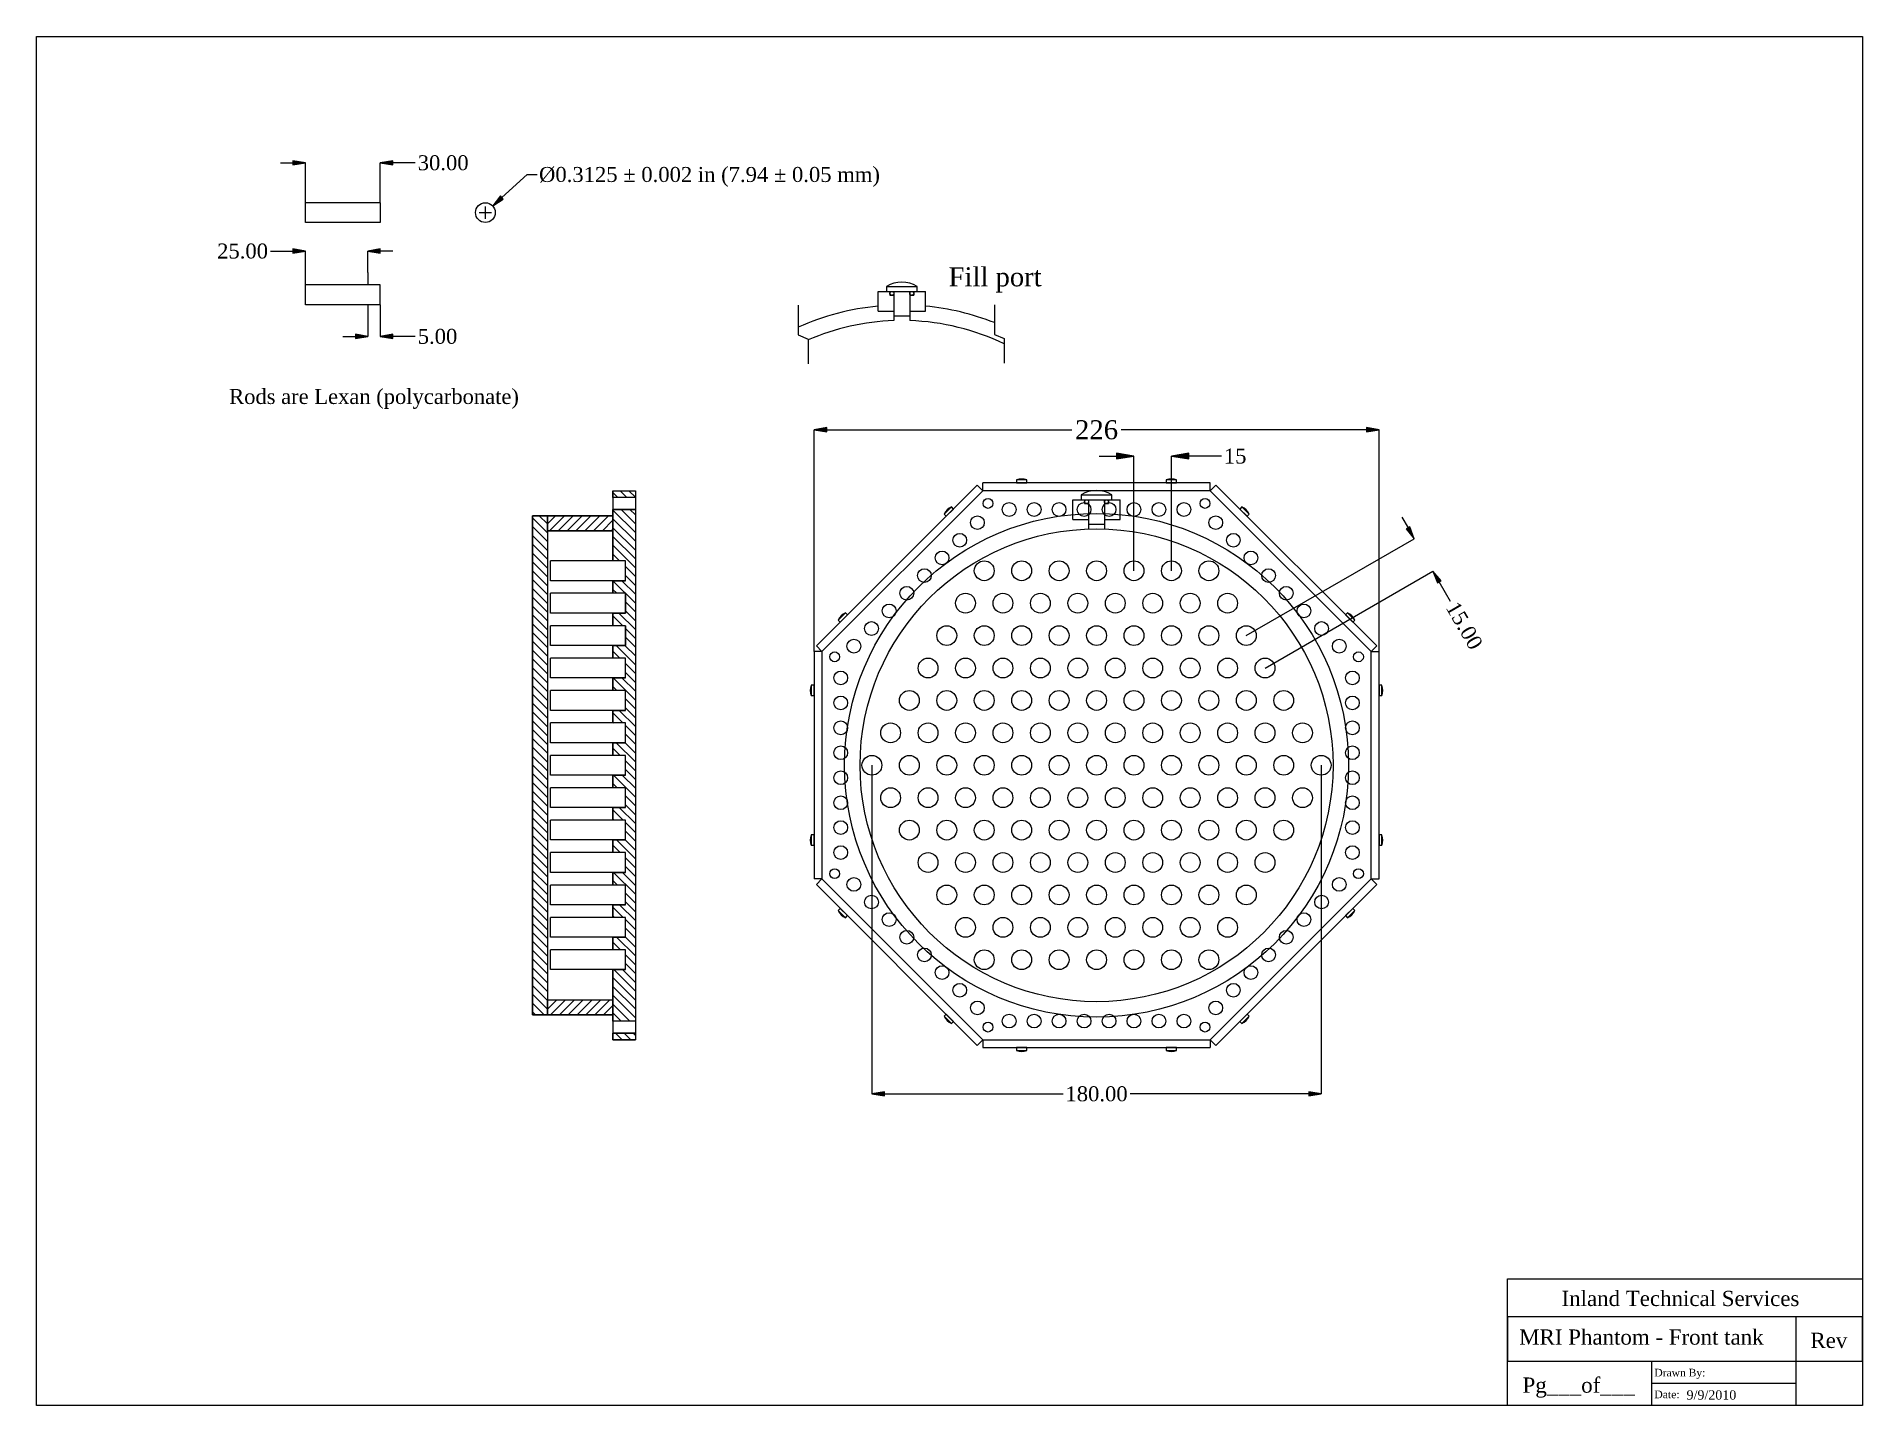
# Model space of a CAD drawing. Extents: x 333 to 1064, y 265 to 814.
import ezdxf
from ezdxf.enums import TextEntityAlignment as Align

# ---------------------------------------------------------------- set-up
doc = ezdxf.new("R2010")
doc.units = 0
doc.header["$MEASUREMENT"] = 0
doc.layers.get('0').update_dxf_attribs({"lineweight": 0})
doc.styles.add('_TCW_TXTSTY_1', font='TIMES.TTF', dxfattribs={"width": 1.02})
doc.styles.add('_TCW_TXTSTY_2', font='TIMES.TTF', dxfattribs={"width": 1.01})
doc.styles.get("Standard").update_dxf_attribs({"font": 'TIMES.TTF'})
doc.dimstyles.get("Standard").update_dxf_attribs({"dimtxt": 6, "dimasz": 5, "dimexe": 0, "dimexo": 0, "dimgap": 0.02, "dimtad": 0, "dimtih": 1, "dimtoh": 1, "dimrnd": 0.01, "dimzin": 0, "dimdsep": 46, "dimtxsty": 'STANDARD', "dimblk": 'TC_DIMARROW_FILLED30', "dimcen": 0.09, "dimclrd": 7, "dimclre": 7, "dimclrt": 7, "dimazin": 0, "dimtfac": 1, "dimtofl": 0, "dimtmove": 0, "dimatfit": 3, "dimfxl": 1, "dimtolj": 1, "dimtzin": 0, "dimarcsym": 0})
pattern_1 = [(135, (0, 0), (-1.767767, -1.767767), [])]
pattern_2 = [(45, (0, 0), (-1.767767, 1.767767), [])]

# ---------------------------------------------------------------- blocks, each defined once
blk = doc.blocks.new('*D1')
at = {"linetype": 'Continuous'}
for points in [[(644.24, 656.48), (649.32, 655.63), (649.32, 657.33)], [(870.59, 656.48), (865.51, 657.33), (865.51, 655.63)]]:
    blk.add_hatch(color=7, dxfattribs=at).paths.add_polyline_path(points)
at = {"color": 7, "linetype": 'Continuous', "lineweight": 0}
for p, q in [((644.24, 567.57), (644.24, 656.48)), ((870.59, 567.57), (870.59, 656.48))]:
    blk.add_line(p, q, dxfattribs=at)
at = {"color": 7, "linetype": 'Continuous'}
for points in [[(644.24, 656.48), (649.32, 655.63), (649.32, 657.33), (644.24, 656.48)], [(649.32, 656.48), (649.32, 656.48), (649.32, 656.48), (747.54, 656.48)], [(865.51, 656.48), (865.51, 656.48), (865.51, 656.48), (767.28, 656.48)], [(870.59, 656.48), (865.51, 657.33), (865.51, 655.63), (870.59, 656.48)]]:
    blk.add_lwpolyline(points, dxfattribs=at)
blk.add_text('226', height=7.62, dxfattribs=at).set_placement((757.41, 656.48), align=Align.MIDDLE_CENTER)
blk = doc.blocks.new('TC_DIMARROW_FILLED30')
at = {"color": 0, "linetype": 'ByBlock'}
blk.add_solid([(0, 0), (-1, 0.267949), (-1, -0.267949)], dxfattribs=at)
blk = doc.blocks.new('*D2')
at = {"linetype": 'Continuous'}
for points in [[(772.41, 645.92), (765.41, 647.09), (765.41, 644.76)], [(787.41, 645.92), (794.41, 644.76), (794.41, 647.09)]]:
    blk.add_hatch(color=7, dxfattribs=at).paths.add_polyline_path(points)
at = {"color": 7, "linetype": 'Continuous', "lineweight": 0}
for p, q in [((772.41, 599.95), (772.41, 645.92)), ((787.41, 599.95), (787.41, 645.92))]:
    blk.add_line(p, q, dxfattribs=at)
at = {"color": 7, "linetype": 'Continuous'}
for points in [[(758.41, 645.92), (765.41, 645.92)], [(772.41, 645.92), (765.41, 647.09), (765.41, 644.76), (772.41, 645.92)], [(765.41, 645.92), (765.41, 645.92)], [(787.41, 645.92), (794.41, 644.76), (794.41, 647.09), (787.41, 645.92)], [(807.41, 645.92), (801.41, 645.92), (794.41, 645.92), (794.41, 645.92)]]:
    blk.add_lwpolyline(points, dxfattribs=at)
blk.add_text('15', height=6, dxfattribs=at).set_placement((812.93, 645.92), align=Align.MIDDLE_CENTER)
blk = doc.blocks.new('*D3')
at = {"linetype": 'Continuous'}
for points in [[(884.69, 612.81), (882.91, 617.56), (881.47, 616.73)], [(892.19, 599.82), (893.97, 595.08), (895.41, 595.91)]]:
    blk.add_hatch(color=7, dxfattribs=at).paths.add_polyline_path(points)
at = {"color": 7, "linetype": 'Continuous', "lineweight": 0}
for p, q in [((817.41, 573.97), (884.69, 612.81)), ((824.91, 560.98), (892.19, 599.82))]:
    blk.add_line(p, q, dxfattribs=at)
at = {"color": 7, "linetype": 'Continuous'}
for points in [[(879.69, 621.47), (882.19, 617.14)], [(884.69, 612.81), (882.91, 617.56), (881.47, 616.73), (884.69, 612.81)], [(882.19, 617.14), (882.19, 617.14)], [(892.19, 599.82), (893.97, 595.08), (895.41, 595.91), (892.19, 599.82)], [(899.2, 587.68), (897.19, 591.16), (894.69, 595.49), (894.69, 595.49)]]:
    blk.add_lwpolyline(points, dxfattribs=at)
blk.add_text('15.00', height=6, rotation=-60, dxfattribs=at).set_placement((904.78, 578.02), align=Align.MIDDLE_CENTER)
blk = doc.blocks.new('*D4')
at = {"linetype": 'Continuous'}
for points in [[(667.41, 390.35), (672.41, 389.51), (672.41, 391.18)], [(847.41, 390.35), (842.41, 391.18), (842.41, 389.51)]]:
    blk.add_hatch(color=7, dxfattribs=at).paths.add_polyline_path(points)
at = {"color": 7, "linetype": 'Continuous', "lineweight": 0}
for p, q in [((667.41, 522.01), (667.41, 390.35)), ((847.41, 522.01), (847.41, 390.35))]:
    blk.add_line(p, q, dxfattribs=at)
at = {"color": 7, "linetype": 'Continuous'}
for points in [[(667.41, 390.35), (672.41, 389.51), (672.41, 391.18), (667.41, 390.35)], [(672.41, 390.35), (672.41, 390.35), (672.41, 390.35), (743.99, 390.35)], [(842.41, 390.35), (842.41, 390.35), (842.41, 390.35), (770.83, 390.35)], [(847.41, 390.35), (842.41, 391.18), (842.41, 389.51), (847.41, 390.35)]]:
    blk.add_lwpolyline(points, dxfattribs=at)
blk.add_text('180.00', height=6, dxfattribs=at).set_placement((757.41, 390.35), align=Align.MIDDLE_CENTER)
blk = doc.blocks.new('*D5')
at = {"linetype": 'Continuous'}
for points in [[(440.47, 763.48), (435.47, 764.31), (435.47, 762.64)], [(470.47, 763.48), (475.47, 762.64), (475.47, 764.31)]]:
    blk.add_hatch(color=7, dxfattribs=at).paths.add_polyline_path(points)
at = {"color": 7, "linetype": 'Continuous', "lineweight": 0}
for p, q in [((440.47, 747.46), (440.47, 763.48)), ((470.47, 747.46), (470.47, 763.48))]:
    blk.add_line(p, q, dxfattribs=at)
at = {"color": 7, "linetype": 'Continuous'}
for points in [[(430.47, 763.48), (435.47, 763.48)], [(440.47, 763.48), (435.47, 764.31), (435.47, 762.64), (440.47, 763.48)], [(435.47, 763.48), (435.47, 763.48)], [(470.47, 763.48), (475.47, 762.64), (475.47, 764.31), (470.47, 763.48)], [(484.49, 763.48), (480.47, 763.48), (475.47, 763.48), (475.47, 763.48)]]:
    blk.add_lwpolyline(points, dxfattribs=at)
blk.add_text('30.00', height=6, dxfattribs=at).set_placement((495.65, 763.48), align=Align.MIDDLE_CENTER)
blk = doc.blocks.new('*D6')
at = {"linetype": 'Continuous'}
for points in [[(440.47, 728.1), (435.47, 728.94), (435.47, 727.27)], [(465.47, 728.1), (470.47, 727.27), (470.47, 728.94)]]:
    blk.add_hatch(color=7, dxfattribs=at).paths.add_polyline_path(points)
at = {"color": 7, "linetype": 'Continuous', "lineweight": 0}
for p, q in [((440.47, 714.52), (440.47, 728.1)), ((465.47, 719.54), (465.47, 728.1))]:
    blk.add_line(p, q, dxfattribs=at)
at = {"color": 7, "linetype": 'Continuous'}
for points in [[(426.45, 728.1), (430.47, 728.1), (435.47, 728.1), (435.47, 728.1)], [(440.47, 728.1), (435.47, 728.94), (435.47, 727.27), (440.47, 728.1)], [(465.47, 728.1), (470.47, 727.27), (470.47, 728.94), (465.47, 728.1)], [(475.47, 728.1), (470.47, 728.1)], [(470.47, 728.1), (470.47, 728.1)]]:
    blk.add_lwpolyline(points, dxfattribs=at)
blk.add_text('25.00', height=6, dxfattribs=at).set_placement((415.29, 728.1), align=Align.MIDDLE_CENTER)
blk = doc.blocks.new('*D7')
at = {"linetype": 'Continuous'}
for points in [[(465.47, 693.91), (460.47, 694.75), (460.47, 693.08)], [(470.47, 693.91), (475.47, 693.08), (475.47, 694.75)]]:
    blk.add_hatch(color=7, dxfattribs=at).paths.add_polyline_path(points)
at = {"color": 7, "linetype": 'Continuous', "lineweight": 0}
for p, q in [((470.47, 706.59), (470.47, 693.91)), ((465.47, 701.53), (465.47, 693.91))]:
    blk.add_line(p, q, dxfattribs=at)
at = {"color": 7, "linetype": 'Continuous'}
for points in [[(455.47, 693.91), (460.47, 693.91)], [(465.47, 693.91), (460.47, 694.75), (460.47, 693.08), (465.47, 693.91)], [(460.47, 693.91), (460.47, 693.91)], [(470.47, 693.91), (475.47, 693.08), (475.47, 694.75), (470.47, 693.91)], [(484.49, 693.91), (480.47, 693.91), (475.47, 693.91), (475.47, 693.91)]]:
    blk.add_lwpolyline(points, dxfattribs=at)
blk.add_text('5.00', height=6, dxfattribs=at).set_placement((493.39, 693.91), align=Align.MIDDLE_CENTER)
blk = doc.blocks.new('*D8')
at = {"linetype": 'Continuous'}
blk.add_hatch(color=7, dxfattribs=at).paths.add_polyline_path([(515.49, 746.17), (519.75, 748.93), (518.62, 750.16)])
at = {"color": 7, "linetype": 'Continuous', "lineweight": 0}
blk.add_line((509.64, 740.81), (509.64, 740.81), dxfattribs=at)
at = {"color": 7, "linetype": 'Continuous'}
for points in [[(519.18, 749.54), (529.29, 758.78), (533.31, 758.78)], [(515.49, 746.17), (519.75, 748.93), (518.62, 750.16), (515.49, 746.17)], [(510.07, 743.49), (515.07, 743.49)], [(512.57, 740.99), (512.57, 745.99)]]:
    blk.add_lwpolyline(points, dxfattribs=at)
blk.add_text('%%c0.3125 ± 0.002 in (7.94 ± 0.05 mm)', height=6, dxfattribs=at).set_placement((602.35, 758.78), align=Align.MIDDLE_CENTER)

msp = doc.modelspace()

# ---------------------------------------------------------------- hatches: boundary and pattern name
at = {"linetype": 'Continuous'}
h = msp.add_hatch(dxfattribs=at)
h.set_pattern_fill('_U', scale=2.5, angle=135.000004, style=0, pattern_type=0)
h.set_pattern_definition(pattern_1)
h.paths.add_polyline_path([(563.645, 629.331), (563.645, 632.009), (572.645, 632.009), (572.645, 629.331)])
h = msp.add_hatch(dxfattribs=at)
h.set_pattern_fill('_U', scale=2.5, angle=135.000004, style=0, pattern_type=0)
h.set_pattern_definition(pattern_1)
h.paths.add_polyline_path([(537.405, 622.009), (537.405, 422.009), (531.405, 422.009), (531.405, 622.009)])
h = msp.add_hatch(dxfattribs=at)
h.set_pattern_fill('_U', scale=2.5, angle=45.000001, style=0, pattern_type=0)
h.set_pattern_definition(pattern_2)
h.paths.add_polyline_path([(537.405, 616.009), (537.405, 622.009), (563.645, 622.009), (563.645, 616.009)])
h = msp.add_hatch(dxfattribs=at)
h.set_pattern_fill('_U', scale=2.5, angle=135.000004, style=0, pattern_type=0)
h.set_pattern_definition(pattern_1)
h.paths.add_polyline_path([(563.645, 624.551), (572.645, 624.551), (572.645, 419.467), (563.645, 419.467), (563.645, 440.101), (568.645, 440.101), (568.645, 448.039), (563.645, 448.039), (563.645, 453.091), (568.645, 453.091), (568.645, 461.029), (563.645, 461.029), (563.645, 466.081), (568.645, 466.081), (568.645, 474.019), (563.645, 474.019), (563.645, 479.071), (568.645, 479.071), (568.645, 487.009), (563.645, 487.009), (563.645, 492.061), (568.645, 492.061), (568.645, 499.999), (563.645, 499.999), (563.645, 505.051), (568.645, 505.051), (568.645, 512.989), (563.645, 512.989), (563.645, 518.041), (568.645, 518.041), (568.645, 525.979), (563.645, 525.979), (563.645, 531.031), (568.645, 531.031), (568.645, 538.969), (563.645, 538.969), (563.645, 544.021), (568.645, 544.021), (568.645, 551.959), (563.645, 551.959), (563.645, 557.011), (568.645, 557.011), (568.645, 564.949), (563.645, 564.949), (563.645, 570.002), (568.645, 570.002), (568.645, 577.939), (563.645, 577.939), (563.645, 582.992), (568.645, 582.992), (568.645, 590.93), (563.645, 590.93), (563.645, 595.983), (568.645, 595.983), (568.645, 603.92), (563.645, 603.92)])
h = msp.add_hatch(dxfattribs=at)
h.set_pattern_fill('_U', scale=2.5, angle=45.000001, style=0, pattern_type=0)
h.set_pattern_definition(pattern_2)
h.paths.add_polyline_path([(537.405, 422.009), (537.405, 428.009), (563.645, 428.009), (563.645, 422.009)])
h = msp.add_hatch(dxfattribs=at)
h.set_pattern_fill('_U', scale=2.5, angle=135.000004, style=0, pattern_type=0)
h.set_pattern_definition(pattern_1)
h.paths.add_polyline_path([(563.645, 412.009), (563.645, 414.687), (572.645, 414.687), (572.645, 412.009)])

# ---------------------------------------------------------------- linework, layer by layer
at = {"color": 7, "linetype": 'Continuous', "lineweight": 0, "ltscale": 0.1}
for p, q in [((470.47, 747.457), (440.47, 747.457)), ((440.47, 739.52), (440.47, 747.457)), ((470.47, 747.457), (470.47, 739.52)), ((470.47, 739.52), (440.47, 739.52)), ((465.47, 719.544), (465.47, 714.523)), ((470.47, 714.523), (440.47, 714.523)), ((440.47, 706.585), (440.47, 714.523)), ((470.47, 706.585), (470.47, 714.523)), ((669.857, 703.935), (669.857, 711.935)), ((669.857, 711.935), (674.612, 711.935)), ((673.207, 713.935), (685.557, 713.935)), ((673.207, 713.935), (673.207, 711.935)), ((673.207, 711.935), (685.557, 711.935)), ((674.612, 711.935), (674.612, 710.345)), ((674.612, 710.345), (676.202, 710.345)), ((676.202, 710.345), (676.202, 700.194)), ((676.207, 711.935), (676.207, 701.935)), ((682.557, 711.935), (682.557, 701.935)), ((682.562, 710.345), (682.562, 700.194)), ((682.562, 710.345), (684.152, 710.345)), ((684.152, 711.935), (688.907, 711.935)), ((684.152, 711.935), (684.152, 710.345)), ((685.557, 711.935), (685.557, 713.935)), ((688.907, 703.935), (688.907, 711.935)), ((470.47, 706.585), (440.47, 706.585)), ((465.47, 706.585), (465.47, 701.533)), ((637.936, 706.369), (637.936, 694.491)), ((669.857, 703.935), (676.202, 703.935)), ((682.562, 703.935), (688.907, 703.935)), ((716.465, 706.534), (716.465, 694.656)), ((682.557, 701.935), (676.207, 701.935)), ((637.936, 694.491), (641.895, 692.841)), ((641.895, 692.841), (641.895, 682.943)), ((716.465, 694.656), (720.424, 693.006)), ((720.424, 693.006), (720.424, 683.108)), ((563.645, 632.009), (572.645, 632.009)), ((563.645, 632.009), (563.645, 603.92)), ((572.645, 629.331), (563.645, 629.331)), ((572.645, 632.009), (572.645, 412.009)), ((709.603, 634.254), (645.166, 569.818)), ((711.848, 632.009), (709.603, 634.254)), ((802.975, 635.184), (711.848, 635.184)), ((711.848, 632.009), (711.848, 635.184)), ((751.236, 630.447), (763.586, 630.447)), ((751.236, 630.447), (751.236, 628.447)), ((763.586, 628.447), (763.586, 630.447)), ((802.975, 632.009), (802.975, 635.184)), ((802.975, 632.009), (805.22, 634.254)), ((869.656, 569.818), (805.22, 634.254)), ((563.645, 622.009), (531.405, 622.009)), ((531.405, 622.009), (531.405, 422.009)), ((537.405, 622.009), (537.405, 422.009)), ((572.645, 624.551), (563.645, 624.551)), ((747.886, 620.447), (747.886, 628.447)), ((747.886, 628.447), (752.641, 628.447)), ((751.236, 628.447), (763.586, 628.447)), ((752.641, 628.447), (752.641, 626.857)), ((752.641, 626.857), (754.231, 626.857)), ((754.231, 626.857), (754.231, 616.706)), ((754.236, 628.447), (754.236, 618.447)), ((760.586, 628.447), (760.586, 618.447)), ((760.591, 626.857), (760.591, 616.706)), ((760.591, 626.857), (762.181, 626.857)), ((762.181, 628.447), (766.936, 628.447)), ((762.181, 628.447), (762.181, 626.857)), ((766.936, 620.447), (766.936, 628.447)), ((537.405, 616.009), (563.645, 616.009)), ((747.886, 620.447), (754.231, 620.447)), ((760.586, 618.447), (754.236, 618.447)), ((760.591, 620.447), (766.936, 620.447)), ((568.645, 603.92), (538.645, 603.92)), ((538.645, 595.983), (538.645, 603.92)), ((568.645, 595.983), (568.645, 603.92)), ((568.645, 595.983), (538.645, 595.983)), ((563.645, 595.983), (563.645, 590.93)), ((568.645, 590.93), (538.645, 590.93)), ((538.645, 582.992), (538.645, 590.93)), ((568.645, 590.93), (568.645, 582.992)), ((568.645, 582.992), (538.645, 582.992)), ((568.645, 577.939), (538.645, 577.939)), ((538.645, 570.002), (538.645, 577.939)), ((563.645, 582.992), (563.645, 577.939)), ((568.645, 577.939), (568.645, 570.002)), ((568.645, 570.002), (538.645, 570.002)), ((568.645, 564.949), (538.645, 564.949)), ((538.645, 557.011), (538.645, 564.949)), ((563.645, 570.002), (563.645, 564.949)), ((568.645, 557.011), (568.645, 564.949)), ((644.236, 567.573), (644.236, 476.446)), ((647.411, 567.573), (644.236, 567.573)), ((647.411, 567.573), (645.166, 569.818)), ((867.411, 567.573), (869.656, 569.818)), ((867.411, 567.573), (870.586, 567.573)), ((870.586, 476.446), (870.586, 567.573)), ((568.645, 557.011), (538.645, 557.011)), ((563.645, 557.011), (563.645, 551.959)), ((568.645, 551.959), (538.645, 551.959)), ((538.645, 544.021), (538.645, 551.959)), ((568.645, 544.021), (568.645, 551.959)), ((568.645, 544.021), (538.645, 544.021)), ((563.645, 544.021), (563.645, 538.969)), ((568.645, 538.969), (538.645, 538.969)), ((538.645, 531.031), (538.645, 538.969)), ((568.645, 531.031), (568.645, 538.969)), ((568.645, 531.031), (538.645, 531.031)), ((563.645, 531.031), (563.645, 525.979)), ((568.645, 525.979), (538.645, 525.979)), ((538.645, 518.041), (538.645, 525.979)), ((568.645, 518.041), (568.645, 525.979)), ((568.645, 518.041), (538.645, 518.041)), ((568.645, 512.989), (538.645, 512.989)), ((538.645, 505.051), (538.645, 512.989)), ((563.645, 518.041), (563.645, 512.989)), ((568.645, 505.051), (568.645, 512.989)), ((568.645, 505.051), (538.645, 505.051)), ((563.645, 505.051), (563.645, 499.999)), ((568.645, 499.999), (538.645, 499.999)), ((538.645, 492.061), (538.645, 499.999)), ((568.645, 492.061), (568.645, 499.999)), ((568.645, 492.061), (538.645, 492.061)), ((563.645, 492.061), (563.645, 487.009)), ((568.645, 487.009), (538.645, 487.009)), ((538.645, 479.071), (538.645, 487.009)), ((568.645, 479.071), (568.645, 487.009)), ((568.645, 479.071), (538.645, 479.071)), ((563.645, 479.071), (563.645, 474.019)), ((647.411, 476.446), (644.236, 476.446)), ((647.411, 476.446), (645.166, 474.201)), ((867.411, 476.446), (869.656, 474.201)), ((867.411, 476.446), (870.586, 476.446)), ((568.645, 474.019), (538.645, 474.019)), ((538.645, 466.081), (538.645, 474.019)), ((568.645, 466.081), (568.645, 474.019)), ((645.166, 474.201), (709.603, 409.764)), ((805.22, 409.764), (869.656, 474.201)), ((568.645, 466.081), (538.645, 466.081)), ((568.645, 461.029), (538.645, 461.029)), ((538.645, 453.091), (538.645, 461.029)), ((563.645, 466.081), (563.645, 461.029)), ((568.645, 453.091), (568.645, 461.029)), ((568.645, 453.091), (538.645, 453.091)), ((568.645, 448.039), (538.645, 448.039)), ((538.645, 440.101), (538.645, 448.039)), ((563.645, 453.091), (563.645, 448.039)), ((568.645, 440.101), (568.645, 448.039)), ((568.645, 440.101), (538.645, 440.101)), ((563.645, 440.101), (563.645, 412.009)), ((537.405, 428.009), (563.645, 428.009)), ((531.405, 422.009), (563.645, 422.009)), ((572.645, 419.467), (563.645, 419.467)), ((572.645, 414.687), (563.645, 414.687)), ((563.645, 412.009), (572.645, 412.009)), ((711.848, 412.009), (709.603, 409.764)), ((711.848, 412.009), (711.848, 408.834)), ((802.975, 412.009), (802.975, 408.834)), ((802.975, 412.009), (805.22, 409.764)), ((711.848, 408.834), (802.975, 408.834))]:
    msp.add_line(p, q, dxfattribs=at)
at = {"color": 7, "linetype": 'Continuous', "lineweight": 0}
for p, q in [((1037.572, 300.99), (1037.572, 283.21)), ((979.796, 283.21), (979.796, 265.43)), ((1037.572, 283.21), (1037.572, 265.43)), ((979.796, 274.32), (1037.572, 274.32)), ((1037.572, 265.43), (922.02, 265.43))]:
    msp.add_line(p, q, dxfattribs=at)
at = {"color": 7, "linetype": 'Continuous'}
for points in [[(922.02, 265.43), (332.74, 265.43), (332.74, 814.07), (1064.26, 814.07), (1064.26, 265.43), (1037.572, 265.43)], [(675.407, 710.335), (675.365, 710.336), (675.324, 710.339), (675.282, 710.344), (675.242, 710.352), (675.201, 710.362), (675.161, 710.373), (675.122, 710.387), (675.084, 710.403), (675.046, 710.421), (675.01, 710.44), (674.974, 710.462), (674.94, 710.485), (674.907, 710.51), (674.875, 710.537), (674.845, 710.565), (674.816, 710.595), (674.789, 710.627), (674.763, 710.66), (674.739, 710.694), (674.717, 710.729), (674.697, 710.765), (674.679, 710.802), (674.663, 710.841), (674.648, 710.88), (674.636, 710.919), (674.626, 710.96), (674.618, 711), (674.612, 711.042), (674.608, 711.083), (674.607, 711.124), (674.607, 711.166), (674.61, 711.207), (674.615, 711.249), (674.622, 711.29), (674.631, 711.33), (674.642, 711.37), (674.655, 711.409), (674.67, 711.448), (674.688, 711.486), (674.707, 711.523), (674.728, 711.559), (674.751, 711.593), (674.776, 711.627), (674.802, 711.659), (674.83, 711.689), (674.86, 711.719), (674.891, 711.746), (674.923, 711.772), (674.957, 711.796), (674.992, 711.819), (675.028, 711.839), (675.065, 711.858), (675.103, 711.875), (675.142, 711.89), (675.181, 711.902), (675.221, 711.913), (675.262, 711.922), (675.303, 711.928), (675.344, 711.932), (675.386, 711.934), (675.427, 711.934), (675.469, 711.932), (675.51, 711.928), (675.551, 711.922), (675.592, 711.913), (675.632, 711.902), (675.671, 711.89), (675.71, 711.875), (675.748, 711.858), (675.785, 711.839), (675.821, 711.819), (675.856, 711.796), (675.89, 711.772), (675.923, 711.746), (675.954, 711.719), (675.983, 711.689), (676.011, 711.659), (676.038, 711.627), (676.062, 711.593), (676.085, 711.559), (676.106, 711.523), (676.125, 711.486), (676.143, 711.448), (676.158, 711.409), (676.171, 711.37), (676.182, 711.33), (676.191, 711.29), (676.198, 711.249), (676.203, 711.207), (676.206, 711.166), (676.207, 711.124), (676.205, 711.083), (676.201, 711.042), (676.195, 711), (676.187, 710.96), (676.177, 710.919), (676.165, 710.88), (676.151, 710.841), (676.134, 710.802), (676.116, 710.765), (676.096, 710.729), (676.074, 710.694), (676.05, 710.66), (676.025, 710.627), (675.997, 710.595), (675.969, 710.565), (675.938, 710.537), (675.907, 710.51), (675.873, 710.485), (675.839, 710.462), (675.804, 710.44), (675.767, 710.421), (675.729, 710.403), (675.691, 710.387), (675.652, 710.373), (675.612, 710.362), (675.572, 710.352), (675.531, 710.344), (675.49, 710.339), (675.448, 710.336), (675.407, 710.335)], [(683.357, 710.335), (683.315, 710.336), (683.274, 710.339), (683.232, 710.344), (683.192, 710.352), (683.151, 710.362), (683.111, 710.373), (683.072, 710.387), (683.034, 710.403), (682.996, 710.421), (682.96, 710.44), (682.924, 710.462), (682.89, 710.485), (682.857, 710.51), (682.825, 710.537), (682.795, 710.565), (682.766, 710.595), (682.739, 710.627), (682.713, 710.66), (682.689, 710.694), (682.667, 710.729), (682.647, 710.765), (682.629, 710.802), (682.613, 710.841), (682.598, 710.88), (682.586, 710.919), (682.576, 710.96), (682.568, 711), (682.562, 711.042), (682.558, 711.083), (682.557, 711.124), (682.557, 711.166), (682.56, 711.207), (682.565, 711.249), (682.572, 711.29), (682.581, 711.33), (682.592, 711.37), (682.605, 711.409), (682.62, 711.448), (682.638, 711.486), (682.657, 711.523), (682.678, 711.559), (682.701, 711.593), (682.726, 711.627), (682.752, 711.659), (682.78, 711.689), (682.81, 711.719), (682.841, 711.746), (682.873, 711.772), (682.907, 711.796), (682.942, 711.819), (682.978, 711.839), (683.015, 711.858), (683.053, 711.875), (683.092, 711.89), (683.131, 711.902), (683.171, 711.913), (683.212, 711.922), (683.253, 711.928), (683.294, 711.932), (683.336, 711.934), (683.377, 711.934), (683.419, 711.932), (683.46, 711.928), (683.501, 711.922), (683.542, 711.913), (683.582, 711.902), (683.621, 711.89), (683.66, 711.875), (683.698, 711.858), (683.735, 711.839), (683.771, 711.819), (683.806, 711.796), (683.84, 711.772), (683.873, 711.746), (683.904, 711.719), (683.933, 711.689), (683.961, 711.659), (683.988, 711.627), (684.012, 711.593), (684.035, 711.559), (684.056, 711.523), (684.075, 711.486), (684.093, 711.448), (684.108, 711.409), (684.121, 711.37), (684.132, 711.33), (684.141, 711.29), (684.148, 711.249), (684.153, 711.207), (684.156, 711.166), (684.157, 711.124), (684.155, 711.083), (684.151, 711.042), (684.145, 711), (684.137, 710.96), (684.127, 710.919), (684.115, 710.88), (684.101, 710.841), (684.084, 710.802), (684.066, 710.765), (684.046, 710.729), (684.024, 710.694), (684, 710.66), (683.975, 710.627), (683.947, 710.595), (683.919, 710.565), (683.888, 710.537), (683.857, 710.51), (683.823, 710.485), (683.789, 710.462), (683.754, 710.44), (683.717, 710.421), (683.679, 710.403), (683.641, 710.387), (683.602, 710.373), (683.562, 710.362), (683.522, 710.352), (683.481, 710.344), (683.44, 710.339), (683.398, 710.336), (683.357, 710.335)], [(753.436, 626.847), (753.395, 626.848), (753.353, 626.851), (753.312, 626.856), (753.271, 626.864), (753.231, 626.873), (753.191, 626.885), (753.152, 626.899), (753.113, 626.915), (753.076, 626.932), (753.039, 626.952), (753.004, 626.974), (752.969, 626.997), (752.936, 627.022), (752.904, 627.049), (752.874, 627.077), (752.845, 627.107), (752.818, 627.139), (752.793, 627.171), (752.769, 627.205), (752.747, 627.241), (752.727, 627.277), (752.708, 627.314), (752.692, 627.353), (752.678, 627.392), (752.666, 627.431), (752.656, 627.472), (752.648, 627.512), (752.642, 627.553), (752.638, 627.595), (752.636, 627.636), (752.637, 627.678), (752.639, 627.719), (752.644, 627.76), (752.651, 627.801), (752.66, 627.842), (752.672, 627.882), (752.685, 627.921), (752.7, 627.96), (752.717, 627.998), (752.737, 628.035), (752.758, 628.07), (752.781, 628.105), (752.805, 628.138), (752.832, 628.171), (752.86, 628.201), (752.889, 628.23), (752.92, 628.258), (752.953, 628.284), (752.986, 628.308), (753.021, 628.331), (753.057, 628.351), (753.094, 628.37), (753.132, 628.387), (753.171, 628.402), (753.211, 628.414), (753.251, 628.425), (753.292, 628.433), (753.333, 628.44), (753.374, 628.444), (753.415, 628.446), (753.457, 628.446), (753.498, 628.444), (753.54, 628.44), (753.581, 628.433), (753.621, 628.425), (753.662, 628.414), (753.701, 628.402), (753.74, 628.387), (753.778, 628.37), (753.815, 628.351), (753.851, 628.331), (753.886, 628.308), (753.92, 628.284), (753.952, 628.258), (753.983, 628.23), (754.013, 628.201), (754.041, 628.171), (754.067, 628.138), (754.092, 628.105), (754.115, 628.07), (754.136, 628.035), (754.155, 627.998), (754.172, 627.96), (754.188, 627.921), (754.201, 627.882), (754.212, 627.842), (754.221, 627.801), (754.228, 627.76), (754.233, 627.719), (754.236, 627.678), (754.236, 627.636), (754.234, 627.595), (754.231, 627.553), (754.225, 627.512), (754.217, 627.472), (754.207, 627.431), (754.194, 627.392), (754.18, 627.353), (754.164, 627.314), (754.146, 627.277), (754.126, 627.241), (754.104, 627.205), (754.08, 627.171), (754.054, 627.139), (754.027, 627.107), (753.998, 627.077), (753.968, 627.049), (753.936, 627.022), (753.903, 626.997), (753.869, 626.974), (753.833, 626.952), (753.797, 626.932), (753.759, 626.915), (753.721, 626.899), (753.681, 626.885), (753.642, 626.873), (753.601, 626.864), (753.56, 626.856), (753.519, 626.851), (753.478, 626.848), (753.436, 626.847)], [(761.386, 626.847), (761.345, 626.848), (761.303, 626.851), (761.262, 626.856), (761.221, 626.864), (761.181, 626.873), (761.141, 626.885), (761.102, 626.899), (761.063, 626.915), (761.026, 626.932), (760.989, 626.952), (760.954, 626.974), (760.919, 626.997), (760.886, 627.022), (760.854, 627.049), (760.824, 627.077), (760.795, 627.107), (760.768, 627.139), (760.743, 627.171), (760.719, 627.205), (760.697, 627.241), (760.677, 627.277), (760.658, 627.314), (760.642, 627.353), (760.628, 627.392), (760.616, 627.431), (760.606, 627.472), (760.598, 627.512), (760.592, 627.553), (760.588, 627.595), (760.586, 627.636), (760.587, 627.678), (760.589, 627.719), (760.594, 627.76), (760.601, 627.801), (760.61, 627.842), (760.622, 627.882), (760.635, 627.921), (760.65, 627.96), (760.667, 627.998), (760.687, 628.035), (760.708, 628.07), (760.731, 628.105), (760.755, 628.138), (760.782, 628.171), (760.81, 628.201), (760.839, 628.23), (760.87, 628.258), (760.903, 628.284), (760.936, 628.308), (760.971, 628.331), (761.007, 628.351), (761.044, 628.37), (761.082, 628.387), (761.121, 628.402), (761.161, 628.414), (761.201, 628.425), (761.242, 628.433), (761.283, 628.44), (761.324, 628.444), (761.365, 628.446), (761.407, 628.446), (761.448, 628.444), (761.49, 628.44), (761.531, 628.433), (761.571, 628.425), (761.612, 628.414), (761.651, 628.402), (761.69, 628.387), (761.728, 628.37), (761.765, 628.351), (761.801, 628.331), (761.836, 628.308), (761.87, 628.284), (761.902, 628.258), (761.933, 628.23), (761.963, 628.201), (761.991, 628.171), (762.017, 628.138), (762.042, 628.105), (762.065, 628.07), (762.086, 628.035), (762.105, 627.998), (762.122, 627.96), (762.138, 627.921), (762.151, 627.882), (762.162, 627.842), (762.171, 627.801), (762.178, 627.76), (762.183, 627.719), (762.186, 627.678), (762.186, 627.636), (762.184, 627.595), (762.181, 627.553), (762.175, 627.512), (762.167, 627.472), (762.157, 627.431), (762.144, 627.392), (762.13, 627.353), (762.114, 627.314), (762.096, 627.277), (762.076, 627.241), (762.054, 627.205), (762.03, 627.171), (762.004, 627.139), (761.977, 627.107), (761.948, 627.077), (761.918, 627.049), (761.886, 627.022), (761.853, 626.997), (761.819, 626.974), (761.783, 626.952), (761.747, 626.932), (761.709, 626.915), (761.671, 626.899), (761.631, 626.885), (761.592, 626.873), (761.551, 626.864), (761.51, 626.856), (761.469, 626.851), (761.428, 626.848), (761.386, 626.847)], [(922.02, 300.99), (922.02, 316.23), (1064.26, 316.23), (1064.26, 265.43), (922.02, 265.43), (922.02, 300.99)], [(1037.572, 300.99), (922.02, 300.99), (922.02, 283.21), (1037.572, 283.21)], [(1037.572, 283.21), (1064.26, 283.21), (1064.26, 300.99), (1037.572, 300.99)]]:
    msp.add_lwpolyline(points, dxfattribs=at)
for points in [[(563.645, 629.331), (563.645, 632.009), (572.645, 632.009), (572.645, 629.331)], [(537.405, 622.009), (537.405, 422.009), (531.405, 422.009), (531.405, 622.009)], [(537.405, 616.009), (537.405, 622.009), (563.645, 622.009), (563.645, 616.009)], [(563.645, 624.551), (572.645, 624.551), (572.645, 419.467), (563.645, 419.467), (563.645, 440.101), (568.645, 440.101), (568.645, 448.039), (563.645, 448.039), (563.645, 453.091), (568.645, 453.091), (568.645, 461.029), (563.645, 461.029), (563.645, 466.081), (568.645, 466.081), (568.645, 474.019), (563.645, 474.019), (563.645, 479.071), (568.645, 479.071), (568.645, 487.009), (563.645, 487.009), (563.645, 492.061), (568.645, 492.061), (568.645, 499.999), (563.645, 499.999), (563.645, 505.051), (568.645, 505.051), (568.645, 512.989), (563.645, 512.989), (563.645, 518.041), (568.645, 518.041), (568.645, 525.979), (563.645, 525.979), (563.645, 531.031), (568.645, 531.031), (568.645, 538.969), (563.645, 538.969), (563.645, 544.021), (568.645, 544.021), (568.645, 551.959), (563.645, 551.959), (563.645, 557.011), (563.645, 557.011), (563.645, 557.011), (563.645, 557.011), (568.645, 557.011), (568.645, 564.949), (563.645, 564.949), (563.645, 570.002), (568.645, 570.002), (568.645, 577.939), (563.645, 577.939), (563.645, 582.992), (568.645, 582.992), (568.645, 590.93), (563.645, 590.93), (563.645, 595.983), (563.645, 595.983), (563.645, 595.983), (563.645, 595.983), (568.645, 595.983), (568.645, 603.92), (563.645, 603.92)], [(537.405, 422.009), (537.405, 428.009), (563.645, 428.009), (563.645, 422.009)], [(563.645, 412.009), (563.645, 414.687), (572.645, 414.687), (572.645, 412.009)], [(922.02, 316.23), (1064.26, 316.23), (1064.26, 300.99), (922.02, 300.99)]]:
    msp.add_lwpolyline(points, close=True, dxfattribs=at)
at = {"color": 7, "linetype": 'Continuous', "ltscale": 0.1}
for points in [[(867.411, 476.446), (867.411, 567.573), (802.975, 632.009), (711.848, 632.009), (647.411, 567.573), (647.411, 476.446), (711.848, 412.009), (802.975, 412.009)], [(725.346, 635.184), (729.476, 635.184), (729.476, 636.344), (725.346, 636.344)], [(785.346, 635.184), (789.476, 635.184), (789.476, 636.344), (785.346, 636.344)], [(697.137, 621.789), (700.058, 624.709), (699.237, 625.53), (696.317, 622.609)], [(814.765, 624.709), (817.685, 621.789), (818.505, 622.609), (815.585, 625.53)], [(654.711, 579.363), (657.631, 582.283), (656.811, 583.103), (653.891, 580.183)], [(857.191, 582.283), (860.111, 579.363), (860.932, 580.183), (858.011, 583.103)], [(644.236, 549.944), (644.236, 554.074), (643.076, 554.074), (643.076, 549.944)], [(870.586, 554.074), (870.586, 549.944), (871.746, 549.944), (871.746, 554.074)], [(644.236, 489.944), (644.236, 494.074), (643.076, 494.074), (643.076, 489.944)], [(870.586, 494.074), (870.586, 489.944), (871.746, 489.944), (871.746, 494.074)], [(657.631, 461.735), (654.711, 464.656), (653.891, 463.835), (656.811, 460.915)], [(860.111, 464.656), (857.191, 461.735), (858.011, 460.915), (860.932, 463.835)], [(700.058, 419.309), (697.137, 422.229), (696.317, 421.409), (699.237, 418.489)], [(817.685, 422.229), (814.765, 419.309), (815.585, 418.489), (818.505, 421.409)], [(729.476, 408.834), (725.346, 408.834), (725.346, 407.674), (729.476, 407.674)], [(789.476, 408.834), (785.346, 408.834), (785.346, 407.674), (789.476, 407.674)]]:
    msp.add_lwpolyline(points, close=True, dxfattribs=at)
at = {"color": 7, "linetype": 'Continuous', "lineweight": 0}
for centre, radius in [((512.566, 743.488), 3.969), ((675.407, 711.135), 0.8), ((683.357, 711.135), 0.8), ((757.411, 522.009), 100.95), ((713.947, 626.941), 1.97), ((753.436, 627.647), 0.8), ((761.386, 627.647), 0.8), ((800.875, 626.941), 1.97), ((757.411, 522.009), 94.75), ((712.411, 599.951), 3.969), ((727.411, 599.951), 3.969), ((742.411, 599.951), 3.969), ((757.411, 599.951), 3.969), ((772.411, 599.951), 3.969), ((787.411, 599.951), 3.969), ((802.411, 599.951), 3.969), ((704.911, 586.961), 3.969), ((719.911, 586.961), 3.969), ((734.911, 586.961), 3.969), ((749.911, 586.961), 3.969), ((764.911, 586.961), 3.969), ((779.911, 586.961), 3.969), ((794.911, 586.961), 3.969), ((809.911, 586.961), 3.969), ((697.411, 573.971), 3.969), ((712.411, 573.971), 3.969), ((727.411, 573.971), 3.969), ((742.411, 573.971), 3.969), ((757.411, 573.971), 3.969), ((772.411, 573.971), 3.969), ((787.411, 573.971), 3.969), ((802.411, 573.971), 3.969), ((817.411, 573.971), 3.969), ((652.479, 565.473), 1.97), ((689.911, 560.98), 3.969), ((704.911, 560.98), 3.969), ((719.911, 560.98), 3.969), ((734.911, 560.98), 3.969), ((749.911, 560.98), 3.969), ((764.911, 560.98), 3.969), ((779.911, 560.98), 3.969), ((794.911, 560.98), 3.969), ((809.911, 560.98), 3.969), ((824.911, 560.98), 3.969), ((862.343, 565.473), 1.97), ((682.411, 547.99), 3.969), ((697.411, 547.99), 3.969), ((712.411, 547.99), 3.969), ((727.411, 547.99), 3.969), ((742.411, 547.99), 3.969), ((757.411, 547.99), 3.969), ((772.411, 547.99), 3.969), ((787.411, 547.99), 3.969), ((802.411, 547.99), 3.969), ((817.411, 547.99), 3.969), ((832.411, 547.99), 3.969), ((674.911, 534.999), 3.969), ((689.911, 534.999), 3.969), ((704.911, 534.999), 3.969), ((719.911, 534.999), 3.969), ((734.911, 534.999), 3.969), ((749.911, 534.999), 3.969), ((764.911, 534.999), 3.969), ((779.911, 534.999), 3.969), ((794.911, 534.999), 3.969), ((809.911, 534.999), 3.969), ((824.911, 534.999), 3.969), ((839.911, 534.999), 3.969), ((667.411, 522.009), 3.969), ((682.411, 522.009), 3.969), ((697.411, 522.009), 3.969), ((712.411, 522.009), 3.969), ((727.411, 522.009), 3.969), ((742.411, 522.009), 3.969), ((757.411, 522.009), 3.969), ((772.411, 522.009), 3.969), ((787.411, 522.009), 3.969), ((802.411, 522.009), 3.969), ((817.411, 522.009), 3.969), ((832.411, 522.009), 3.969), ((847.411, 522.009), 3.969), ((674.911, 509.019), 3.969), ((689.911, 509.019), 3.969), ((704.911, 509.019), 3.969), ((719.911, 509.019), 3.969), ((734.911, 509.019), 3.969), ((749.911, 509.019), 3.969), ((764.911, 509.019), 3.969), ((779.911, 509.019), 3.969), ((794.911, 509.019), 3.969), ((809.911, 509.019), 3.969), ((824.911, 509.019), 3.969), ((839.911, 509.019), 3.969), ((682.411, 496.028), 3.969), ((697.411, 496.028), 3.969), ((712.411, 496.028), 3.969), ((727.411, 496.028), 3.969), ((742.411, 496.028), 3.969), ((757.411, 496.028), 3.969), ((772.411, 496.028), 3.969), ((787.411, 496.028), 3.969), ((802.411, 496.028), 3.969), ((817.411, 496.028), 3.969), ((832.411, 496.028), 3.969), ((689.911, 483.038), 3.969), ((704.911, 483.038), 3.969), ((719.911, 483.038), 3.969), ((734.911, 483.038), 3.969), ((749.911, 483.038), 3.969), ((764.911, 483.038), 3.969), ((779.911, 483.038), 3.969), ((794.911, 483.038), 3.969), ((809.911, 483.038), 3.969), ((824.911, 483.038), 3.969), ((652.479, 478.545), 1.97), ((862.343, 478.545), 1.97), ((697.411, 470.048), 3.969), ((712.411, 470.048), 3.969), ((727.411, 470.048), 3.969), ((742.411, 470.048), 3.969), ((757.411, 470.048), 3.969), ((772.411, 470.048), 3.969), ((787.411, 470.048), 3.969), ((802.411, 470.048), 3.969), ((817.411, 470.048), 3.969), ((704.911, 457.057), 3.969), ((719.911, 457.057), 3.969), ((734.911, 457.057), 3.969), ((749.911, 457.057), 3.969), ((764.911, 457.057), 3.969), ((779.911, 457.057), 3.969), ((794.911, 457.057), 3.969), ((809.911, 457.057), 3.969), ((712.411, 444.067), 3.969), ((727.411, 444.067), 3.969), ((742.411, 444.067), 3.969), ((757.411, 444.067), 3.969), ((772.411, 444.067), 3.969), ((787.411, 444.067), 3.969), ((802.411, 444.067), 3.969), ((713.947, 417.077), 1.97), ((800.875, 417.077), 1.97)]:
    msp.add_circle(centre, radius, dxfattribs=at)
at = {"color": 255, "linetype": 'Continuous', "lineweight": 0}
for centre in [(709.681, 619.236), (722.411, 624.509), (732.411, 624.509), (742.411, 624.509), (752.411, 624.509), (762.411, 624.509), (772.411, 624.509), (782.411, 624.509), (792.411, 624.509), (805.141, 619.236), (702.61, 612.165), (812.212, 612.165), (695.539, 605.094), (819.283, 605.094), (688.468, 598.023), (826.354, 598.023), (681.397, 590.952), (833.425, 590.952), (674.326, 583.881), (840.496, 583.881), (667.255, 576.81), (847.567, 576.81), (660.184, 569.739), (854.638, 569.739), (654.911, 557.009), (859.911, 557.009), (654.911, 547.009), (859.911, 547.009), (654.911, 537.009), (859.911, 537.009), (654.911, 527.009), (859.911, 527.009), (654.911, 517.009), (859.911, 517.009), (654.911, 507.009), (859.911, 507.009), (654.911, 497.009), (859.911, 497.009), (654.911, 487.009), (859.911, 487.009), (660.184, 474.279), (854.638, 474.279), (667.255, 467.208), (847.567, 467.208), (674.326, 460.137), (840.496, 460.137), (681.397, 453.066), (833.425, 453.066), (688.468, 445.995), (826.354, 445.995), (695.539, 438.924), (819.283, 438.924), (702.61, 431.853), (812.212, 431.853), (709.681, 424.782), (805.141, 424.782), (722.411, 419.509), (732.411, 419.509), (742.411, 419.509), (752.411, 419.509), (762.411, 419.509), (772.411, 419.509), (782.411, 419.509), (792.411, 419.509)]:
    msp.add_circle(centre, 2.75, dxfattribs=at)
at = {"color": 7, "linetype": 'Continuous', "lineweight": 0}
for centre, radius, start, end in [((679.382, 703.596), 12.042, 59.151526, 120.848474), ((679.382, 605.497), 100.95, 95.414119, 114.239826), ((679.382, 605.497), 100.95, 68.448305, 84.585881), ((679.382, 605.497), 94.75, 91.923322, 113.3055), ((679.382, 605.497), 94.75, 64.331361, 88.076678), ((727.411, 630.976), 5.751, 68.958707, 111.041293), ((787.411, 630.976), 5.751, 68.958707, 111.041293), ((757.411, 620.108), 12.042, 59.151526, 120.848474), ((701.573, 620.274), 5.751, 113.958707, 156.041293), ((813.249, 620.274), 5.751, 23.958707, 66.041293), ((659.147, 577.847), 5.751, 113.958707, 156.041293), ((855.676, 577.847), 5.751, 23.958707, 66.041293), ((648.444, 552.009), 5.751, 158.958707, 201.041293), ((866.378, 552.009), 5.751, -21.041293, 21.041293), ((648.444, 492.009), 5.751, 158.958707, 201.041293), ((866.378, 492.009), 5.751, -21.041293, 21.041293), ((659.147, 466.171), 5.751, -156.041293, -113.958707), ((855.676, 466.171), 5.751, -66.041293, -23.958707), ((701.573, 423.745), 5.751, -156.041293, -113.958707), ((813.249, 423.745), 5.751, -66.041293, -23.958707), ((727.411, 413.042), 5.751, -111.041293, -68.958707), ((787.411, 413.042), 5.751, -111.041293, -68.958707)]:
    msp.add_arc(centre, radius, start, end, dxfattribs=at)

# ---------------------------------------------------------------- texts
at = {"color": 7, "linetype": 'Continuous'}
for s, height, p, p2 in [('Fill port', 7.62, (698.134, 713.954), (735.428, 713.954)), ('Rods are Lexan (polycarbonate)', 6, (409.913, 666.801), (525.998, 666.801)), ('Inland Technical Services', 6.096, (943.706, 305.292), (1038.977, 305.292)), ('MRI Phantom - Front tank', 6.096, (926.736, 289.811), (1024.649, 289.811)), ('Rev', 6.096, (1043.401, 288.488), (1058.179, 288.488)), ('Pg___of___', 6.096, (928.084, 270.558), (973.02, 270.558)), ('9/9/2010', 3.7248, (993.776, 267.796), (1013.708, 267.796))]:
    msp.add_text(s, height=height, dxfattribs=at).set_placement(p, p2, align=Align.FIT)
for s, style, width, p, p2 in [('Drawn By:', '_TCW_TXTSTY_2', 1.01, (980.87, 277.087), (1001.322, 277.087)), ('Date:', '_TCW_TXTSTY_1', 1.02, (980.869, 268.357), (990.998, 268.357))]:
    msp.add_text(s, height=3.048, dxfattribs=dict(at, style=style, width=width)).set_placement(p, p2, align=Align.FIT)

# ---------------------------------------------------------------- dimensions: what is measured, and where the dimension line sits
for p1, p2, distance, override, picture, middle in [((440.47, 747.457), (470.47, 747.457), 16.018, {"dimtih": 0, "dimtoh": 0}, '*D5', (495.648, 763.475)), ((772.411, 599.951), (787.411, 599.951), 45.973, {"dimasz": 7, "dimgap": 0, "dimdec": 0, "dimrnd": 0.001, "dimadec": 0, "dimtdec": 0}, '*D2', (812.926, 645.924)), ((817.411, 573.971), (824.911, 560.98), 77.688, {"dimtih": 0, "dimtoh": 0}, '*D3', (904.78, 578.019)), ((667.411, 522.009), (847.411, 522.009), -131.662, {"dimtih": 0, "dimtoh": 0}, '*D4', (757.411, 390.347))]:
    dim = msp.add_aligned_dim(p1=p1, p2=p2, distance=distance, dimstyle='STANDARD', override=override, dxfattribs=at)
    dim.commit()
    dim.dimension.update_dxf_attribs({"geometry": picture, "text_midpoint": middle})
dim = msp.add_diameter_dim_2p(p1=(509.637, 740.81), p2=(515.495, 746.166), text='%%c0.3125 ± 0.002 in (7.94 ± 0.05 mm)', dimstyle='STANDARD', dxfattribs=at)
dim.commit()
dim.dimension.update_dxf_attribs({"geometry": '*D8', "text_midpoint": (602.348, 758.78)})
for base, p1, p2, override, picture, middle in [((440.47, 728.104), (465.47, 719.544), (440.47, 714.523), {"dimtih": 0, "dimtoh": 0}, '*D6', (415.291, 728.104)), ((470.47, 693.912), (465.47, 701.533), (470.47, 706.585), {"dimtih": 0, "dimtoh": 0}, '*D7', (493.391, 693.912)), ((870.586, 656.48), (644.236, 567.573), (870.586, 567.573), {"dimscale": 25.4, "dimtxt": 0.3, "dimasz": 0.2, "dimtih": 0, "dimtoh": 0, "dimdec": 0, "dimrnd": 0.001, "dimadec": 0, "dimtdec": 0}, '*D1', (757.411, 656.48))]:
    dim = msp.add_linear_dim(base=base, p1=p1, p2=p2, dimstyle='STANDARD', override=override, dxfattribs=at)
    dim.commit()
    dim.dimension.update_dxf_attribs({"geometry": picture, "text_midpoint": middle})

doc.saveas('drawing.dxf')
